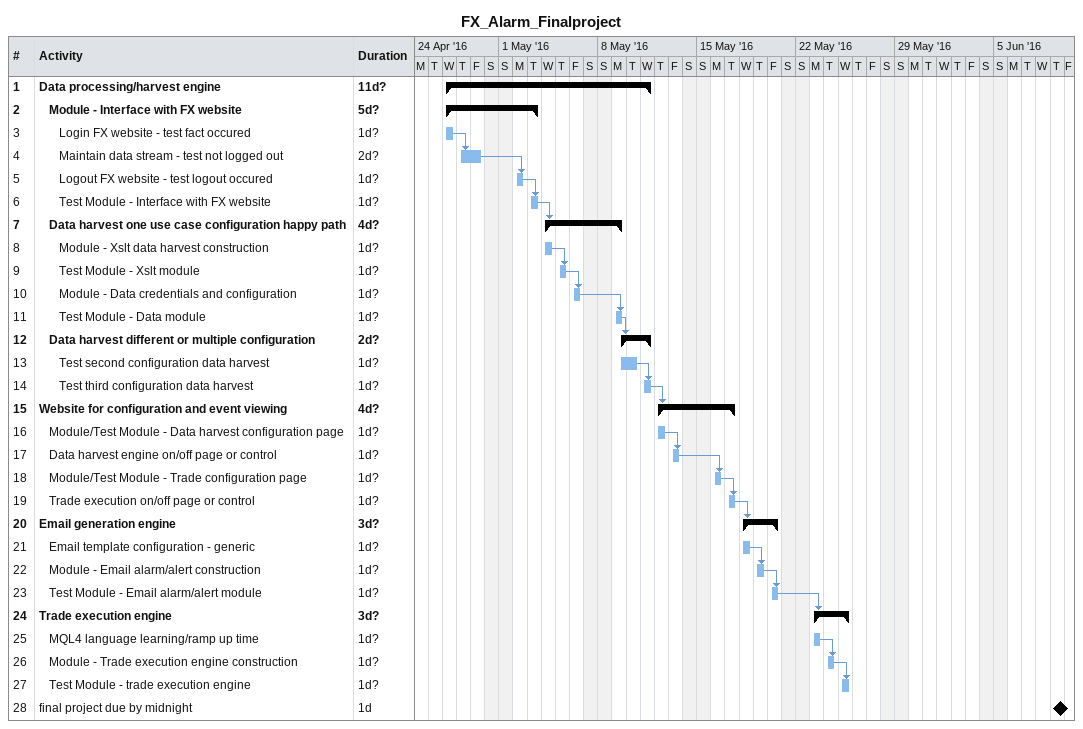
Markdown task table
FX_Alarm_Finalproject

| ID | Level | Task | Duration | Start | Finish | Predecessors |
|---|---|---|---|---|---|---|
| 1 | 1 | **Data processing/harvest engine** | 11d? | 2016-04-27 | 2016-05-11 |  |
| 2 | 2 | **Module - Interface with FX website** | 5d? | 2016-04-27 | 2016-05-03 |  |
| 3 | 3 | Login FX website - test fact occured | 1d? | 2016-04-27 | 2016-04-27 |  |
| 4 | 3 | Maintain data stream - test not logged out | 2d? | 2016-04-28 | 2016-04-29 | 3 |
| 5 | 3 | Logout FX website - test logout occured | 1d? | 2016-05-02 | 2016-05-02 | 4 |
| 6 | 3 | Test Module - Interface with FX website | 1d? | 2016-05-03 | 2016-05-03 | 5 |
| 7 | 2 | **Data harvest one use case configuration happy path** | 4d? | 2016-05-04 | 2016-05-09 | 6 |
| 8 | 3 | Module - Xslt data harvest construction | 1d? | 2016-05-04 | 2016-05-04 |  |
| 9 | 3 | Test Module - Xslt module | 1d? | 2016-05-05 | 2016-05-05 | 8 |
| 10 | 3 | Module - Data credentials and configuration | 1d? | 2016-05-06 | 2016-05-06 | 9 |
| 11 | 3 | Test Module - Data module | 1d? | 2016-05-09 | 2016-05-09 | 10 |
| 12 | 2 | **Data harvest different or multiple configuration** | 2d? | 2016-05-09 | 2016-05-11 | 11 |
| 13 | 3 | Test second configuration data harvest | 1d? | 2016-05-09 | 2016-05-10 |  |
| 14 | 3 | Test third configuration data harvest | 1d? | 2016-05-11 | 2016-05-11 | 13 |
| 15 | 1 | **Website for configuration and event viewing** | 4d? | 2016-05-12 | 2016-05-17 | 14 |
| 16 | 2 | Module/Test Module - Data harvest configuration page | 1d? | 2016-05-12 | 2016-05-12 |  |
| 17 | 2 | Data harvest engine on/off page or control | 1d? | 2016-05-13 | 2016-05-13 | 16 |
| 18 | 2 | Module/Test Module - Trade configuration page | 1d? | 2016-05-16 | 2016-05-16 | 17 |
| 19 | 2 | Trade execution on/off page or control | 1d? | 2016-05-17 | 2016-05-17 | 18 |
| 20 | 1 | **Email generation engine** | 3d? | 2016-05-18 | 2016-05-20 | 19 |
| 21 | 2 | Email template configuration - generic | 1d? | 2016-05-18 | 2016-05-18 |  |
| 22 | 2 | Module - Email alarm/alert construction | 1d? | 2016-05-19 | 2016-05-19 | 21 |
| 23 | 2 | Test Module - Email alarm/alert module | 1d? | 2016-05-20 | 2016-05-20 | 22 |
| 24 | 1 | **Trade execution engine** | 3d? | 2016-05-23 | 2016-05-25 | 23 |
| 25 | 2 | MQL4 language learning/ramp up time | 1d? | 2016-05-23 | 2016-05-23 |  |
| 26 | 2 | Module - Trade execution engine construction | 1d? | 2016-05-24 | 2016-05-24 | 25 |
| 27 | 2 | Test Module - trade execution engine | 1d? | 2016-05-25 | 2016-05-25 | 26 |
| 28 | 1 | final project due by midnight | 1d | 2016-06-09 | 2016-06-09 |  |
